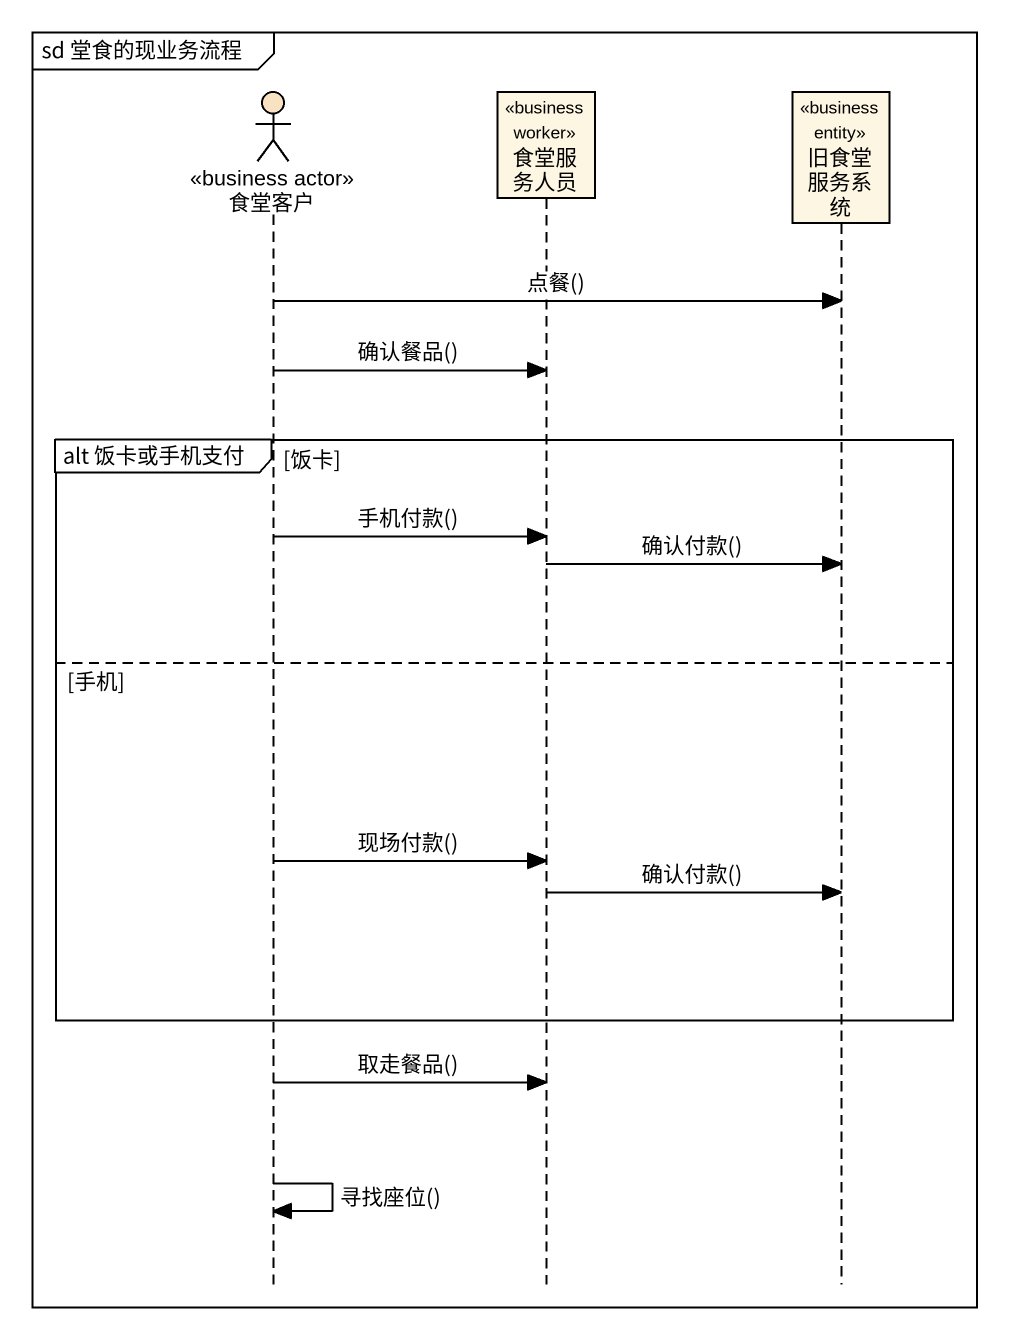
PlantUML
@startuml
mainframe sd 堂食的现业务流程
hide footbox
actor 食堂客户 <<business actor>> #F8E2C1
participant 食堂服务人员 <<business worker>>
participant 旧食堂服务系统 <<business entity>>

食堂客户 -> 旧食堂服务系统 : 点餐()
食堂客户 -> 食堂服务人员 : 确认餐品()
group alt 饭卡或手机支付 [饭卡]
  食堂客户 -> 食堂服务人员 : 手机付款()
  食堂服务人员 -> 旧食堂服务系统 : 确认付款()
else 手机
  食堂客户 -> 食堂服务人员 : 现场付款()
  食堂服务人员 -> 旧食堂服务系统 : 确认付款()
end
食堂客户 -> 食堂服务人员 : 取走餐品()
食堂客户 -> 食堂客户 : 寻找座位()
@enduml
